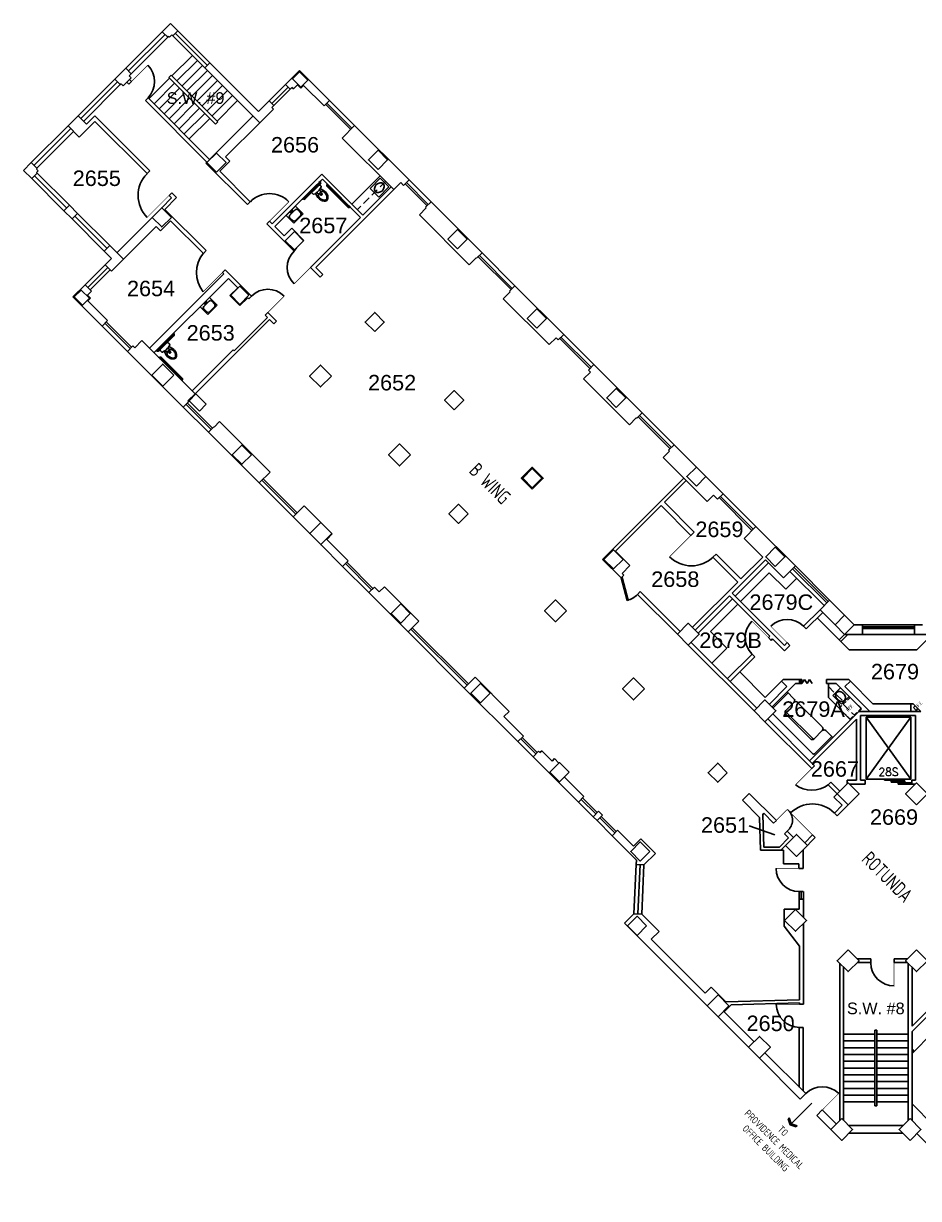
# Model space of a CAD drawing. Header units: inches. Extents: x -3198 to 3293, y 108 to 2903.
# Drawn here: x -3198 to -1811, y 1058 to 2880 of the extents above; entities that cross this region are included whole.
import ezdxf
from ezdxf.enums import TextEntityAlignment as Align

# ---------------------------------------------------------------- set-up
doc = ezdxf.new("R2010")
doc.units = ezdxf.units.IN
doc.header["$LTSCALE"] = 96
doc.header["$MEASUREMENT"] = 0
doc.linetypes.add('DASHED8', pattern=[0.09375, 0.0625, -0.03125])
doc.linetypes.add('HIDDEN2', pattern=[0.1875, 0.125, -0.0625])
doc.layers.get('0').update_dxf_attribs({"linetype": 'CONTINUOUS'})
for name, color, linetype in [('A-ANNO-ROOM', 4, 'CONTINUOUS'), ('A-ANNO-TEXT', 4, 'CONTINUOUS'), ('A-COLS', 5, 'CONTINUOUS'), ('A-DOOR', 2, 'CONTINUOUS'), ('A-FLOR-CASE', 3, 'CONTINUOUS'), ('A-FLOR-CASE-UPPR', 3, 'HIDDEN2'), ('A-FLOR-EVTR', 1, 'CONTINUOUS'), ('A-FLOR-PFIX', 2, 'CONTINUOUS'), ('A-FLOR-STRS', 2, 'CONTINUOUS'), ('A-GLAZ', 2, 'CONTINUOUS'), ('A-GLAZ-SILL', 1, 'CONTINUOUS'), ('A-WALL-FULL', 6, 'CONTINUOUS'), ('X-EQPM', 1, 'CONTINUOUS'), ('X-EQPM-DASH', 8, 'DASHED8')]:
    doc.layers.add(name, color=color, linetype=linetype)
doc.styles.add('11', font='dim.shx', dxfattribs={"width": 0.85, "height": 11})
doc.styles.add('ARIAL', font='arial.ttf')
doc.styles.add('DIM-MS', font='DIM', dxfattribs={"width": 0.85, "height": 5.5})
doc.styles.get("Standard").update_dxf_attribs({"font": 'txt.shx'})

# ---------------------------------------------------------------- blocks, each defined once
blk = doc.blocks.new('ARROW')
for p, q in [((0, 0), (47.9, 0)), ((41, 9), (45.5, 0)), ((41, 9), (43.2, 9)), ((45.5, 0), (41, -9)), ((43.2, 9), (47.7, 0)), ((47.7, 0), (43.2, -9)), ((41, -9), (43.2, -9))]:
    blk.add_line(p, q)
for points in [[(41, 9), (45.5, 0), (43.2, 9), (47.7, 0)], [(41, -9), (45.5, 0), (43.2, -9), (47.7, 0)]]:
    blk.add_solid(points)
blk = doc.blocks.new('AC141')
for p, q in [((0, 0.5), (1, 0.5)), ((0, -0.5), (0, 0.5)), ((0.075, 0.123), (0.145, 0.123)), ((0.075, -0.123), (0.075, 0.123)), ((0.145, 0.123), (0.145, -0.123)), ((0.227, -0.298), (0.227, 0.298)), ((0.347, 0.418), (0.81, 0.418)), ((0.93, 0.298), (0.93, -0.298)), ((1, 0.5), (1, -0.5)), ((1, -0.5), (0, -0.5)), ((0.145, -0.123), (0.075, -0.123)), ((0.81, -0.418), (0.347, -0.418))]:
    blk.add_line(p, q)
for centre, start, end in [((0.347, 0.298), 90, 180), ((0.81, 0.298), 360, 90), ((0.347, -0.298), 180, 270), ((0.81, -0.298), 270, 360)]:
    blk.add_arc(centre, 0.12, start, end)
blk = doc.blocks.new('ADA Toilet-Tank-Plan')
for p, q in [((0.8, 7.2), (0.8, 0)), ((8.7, 5.4), (16.1, 7.2)), ((0.8, -7.2), (0.8, 0)), ((8.8, -5.1), (16.1, -7.2))]:
    blk.add_line(p, q)
for centre in [(11, 2.7), (11, -2.8)]:
    blk.add_circle(centre, 0.319)
for centre, radius, start, end in [((1.4, 7.2), 0.651, 105.4822, 180), ((7.5, -16.4), 25.1, 91.0094, 104.4163), ((7.1, 7.8), 0.834, 18.4963, 91.0889), ((-14.5, 0), 23.8, 359.8924, 19.7603), ((20, 0.4), 7.15, 146.1007, 183.263), ((20, -0.4), 7.15, 176.6974, 213.8591), ((18.3, 0.1), 4.42, 167.8364, 194.5312), ((14.5, 0.9), 0.444, 89.7513, 167.8364), ((17.7, 0.6), 5.19, 84.2098, 133.3082), ((17.7, -9.1), 16.4, 69.8871, 95.7173), ((16.5, 0.1), 1.07, 306.6692, 61.7985), ((17.5, -8.5), 14.3, 63.1963, 87.3944), ((17.8, -5.7), 13.2, 39.2067, 65.0405), ((19.5, -3.5), 8.97, 32.0787, 59.6564), ((24.6, -0.4), 3, 29.135, 33.6701), ((25.3, 0), 2.22, 330.8217, 29.135), ((23.5, -0.7), 5.53, 11.5822, 36.729), ((26.8, 0), 2.22, 348.3745, 11.5822), ((1.4, -7.2), 0.651, 180, 254.5178), ((7.5, 16.4), 25.1, 255.5837, 268.9906), ((7.1, -7.8), 0.834, 268.9111, 341.5037), ((-14.5, 0), 23.8, 340.2397, 0.1076), ((14.5, -0.9), 0.444, 194.5312, 273.3167), ((17.7, -0.6), 5.19, 226.6485, 275.7469), ((17.7, 9.1), 16.4, 264.2394, 290.0696), ((17.5, 8.5), 14.3, 272.5623, 296.7604), ((17.8, 5.7), 13.2, 294.9177, 320.7523), ((19.5, 3.5), 8.97, 300.3026, 327.8815), ((24.6, 0.4), 3, 326.2866, 330.8217), ((23.5, 0.7), 5.53, 323.2277, 348.3745)]:
    blk.add_arc(centre, radius, start, end)
for start_param, end_param in [(0.738031, 1.481202), (4.798655, 5.57803)]:
    blk.add_ellipse((14.1, 0), major_axis=(3.87, 0.11), ratio=0.35305, start_param=start_param, end_param=end_param)
blk.add_ellipse((16.7, 0), major_axis=(0.006, 0.54), ratio=0.31188)
blk = doc.blocks.new('Grab Bar 36-Plan')
for points in [[(-18.8, 0.5), (-19.5, 0.5), (-19.5, 0), (-16.5, 0), (-16.5, 0.5), (-17.2, 0.5)], [(18.8, 0.5), (19.5, 0.5), (19.5, 0), (16.5, 0), (16.5, 0.5), (17.2, 0.5)]]:
    blk.add_lwpolyline(points, close=True)
blk.add_lwpolyline([(16.5, 1.5), (-16.5, 1.5, 0.414214), (-17.2, 0.8), (-17.2, 0.5), (-18.8, 0.5), (-18.7, 0.8, -0.414214), (-16.5, 3), (16.5, 3, -0.414214), (18.7, 0.8), (18.8, 0.5), (17.2, 0.5), (17.2, 0.8, 0.414214)], format="xyb", close=True)
blk = doc.blocks.new('Grab Bar 48-Plan')
for points in [[(-24.8, 0.5), (-25.5, 0.5), (-25.5, 0), (-22.5, 0), (-22.5, 0.5), (-23.2, 0.5)], [(24.8, 0.5), (25.5, 0.5), (25.5, 0), (22.5, 0), (22.5, 0.5), (23.2, 0.5)]]:
    blk.add_lwpolyline(points, close=True)
blk.add_lwpolyline([(-22.5, 1.5), (22.5, 1.5, -0.414214), (23.2, 0.8), (23.2, 0.5), (24.8, 0.5), (24.7, 0.8, 0.414214), (22.5, 3), (-22.5, 3, 0.414214), (-24.7, 0.8), (-24.8, 0.5), (-23.2, 0.5), (-23.2, 0.8, -0.414214)], format="xyb", close=True)

msp = doc.modelspace()

# ---------------------------------------------------------------- linework, layer by layer
at = {"layer": 'A-ANNO-ROOM'}
msp.add_line((-2073.3, 1635.9), (-2033.5, 1621.7), dxfattribs=at)
at = {"layer": 'A-COLS'}
for points in [[(-2768.1, 2780.8), (-2781.1, 2793.8), (-2770, 2804.8), (-2757.1, 2791.9)], [(-2898.6, 2649.2), (-2913.5, 2664), (-2898.6, 2678.9), (-2883.8, 2664)], [(-2648.3, 2653.4), (-2663.2, 2668.3), (-2648.3, 2683.1), (-2633.5, 2668.3)], [(-2968.6, 2579.2), (-2983.5, 2594), (-2998.3, 2579.2), (-2983.5, 2564.3)], [(-2763.8, 2543), (-2777.9, 2557.1), (-2792.1, 2543), (-2777.9, 2528.8)], [(-2525.3, 2530.4), (-2540.1, 2545.3), (-2525.3, 2560.1), (-2510.4, 2545.3)], [(-3095.7, 2453.7), (-3108.5, 2466.4), (-3119, 2455.9), (-3106.2, 2443.1)], [(-2848.5, 2458.3), (-2862.6, 2472.4), (-2876.7, 2458.3), (-2862.6, 2444.2)], [(-2653.6, 2402.1), (-2668.5, 2416.9), (-2653.6, 2431.8), (-2638.8, 2416.9)], [(-2402.2, 2407.4), (-2417.1, 2422.2), (-2402.2, 2437.1), (-2387.4, 2422.2)], [(-2965, 2334.6), (-2982, 2351.6), (-2999, 2334.6), (-2982, 2317.6)], [(-2720.4, 2333.1), (-2737.4, 2350.1), (-2754.4, 2333.1), (-2737.4, 2316.2)], [(-2279.2, 2284.3), (-2294.1, 2299.2), (-2279.2, 2314), (-2264.4, 2299.2)], [(-2530.3, 2280.9), (-2545.2, 2295.7), (-2530.3, 2310.6), (-2515.5, 2295.7)], [(-2844.5, 2211.1), (-2859.4, 2226), (-2874.2, 2211.1), (-2859.4, 2196.3)], [(-2598.2, 2210.9), (-2615.2, 2227.8), (-2632.1, 2210.9), (-2615.2, 2193.9)], [(-2409.4, 2157.8), (-2426.4, 2174.8), (-2409.4, 2191.8), (-2392.4, 2174.8)], [(-2409.4, 2160), (-2424.2, 2174.8), (-2409.4, 2189.7), (-2394.5, 2174.8)], [(-2155.1, 2162.4), (-2170, 2177.2), (-2155.1, 2192.1), (-2140.3, 2177.2)], [(-2508.9, 2119.5), (-2523.7, 2134.3), (-2538.6, 2119.5), (-2523.7, 2104.6)], [(-2720.2, 2088.9), (-2737.1, 2105.9), (-2754.1, 2088.9), (-2737.1, 2071.9)], [(-2283.5, 2034), (-2298.3, 2048.9), (-2283.5, 2063.7), (-2268.6, 2048.9)], [(-2032.9, 2038), (-2047.7, 2052.8), (-2032.9, 2067.7), (-2018, 2052.8)], [(-2356.4, 1969), (-2373.3, 1986), (-2390.3, 1969), (-2373.3, 1952.1)], [(-2598.5, 1965.1), (-2613.3, 1979.9), (-2628.2, 1965.1), (-2613.3, 1950.2)], [(-2167.6, 1916), (-2184.5, 1933), (-2167.6, 1949.9), (-2150.6, 1933)], [(-2235.4, 1848.1), (-2252.4, 1865.1), (-2269.4, 1848.1), (-2252.4, 1831.1)], [(-2474.9, 1841.5), (-2489.7, 1856.3), (-2504.6, 1841.5), (-2489.7, 1826.6)], [(-2048.8, 1797.2), (-2065.7, 1814.2), (-2048.8, 1831.1), (-2031.8, 1814.2)], [(-2352.4, 1719), (-2367.2, 1733.8), (-2382.1, 1719), (-2367.2, 1704.2)], [(-2107.2, 1718.2), (-2122, 1733), (-2136.9, 1718.2), (-2122, 1703.3)], [(-1920, 1668.4), (-1937, 1685.4), (-1920, 1702.4), (-1903, 1685.4)], [(-1814.1, 1668.4), (-1797.1, 1685.4), (-1814.1, 1702.4), (-1831, 1685.4)], [(-1983, 1605.4), (-2000, 1622.4), (-2017, 1605.4), (-2000, 1588.4)], [(-2227.2, 1596), (-2242.1, 1610.8), (-2256.9, 1596), (-2242.1, 1581.1)], [(-2232.3, 1480.9), (-2247.1, 1495.7), (-2262, 1480.9), (-2247.1, 1466)], [(-2001.4, 1506.2), (-1984.4, 1489.2), (-2001.4, 1472.3), (-2018.4, 1489.2)], [(-1920, 1443.7), (-1903, 1426.7), (-1920, 1409.8), (-1937, 1426.7)], [(-1814.1, 1443.7), (-1797.1, 1426.7), (-1814.1, 1409.8), (-1831, 1426.7)], [(-2138.5, 1356.7), (-2121.5, 1373.7), (-2104.6, 1356.7), (-2121.5, 1339.8)], [(-2074.2, 1292.5), (-2057.3, 1309.4), (-2040.3, 1292.5), (-2057.3, 1275.5)], [(-1930, 1182.1), (-1913, 1165.2), (-1930, 1148.2), (-1946.9, 1165.2)]]:
    msp.add_lwpolyline(points, close=True, dxfattribs=at)
for points in [[(-1940.2, 1947.5), (-1925.4, 1962.3), (-1910.5, 1947.5), (-1925.4, 1932.6), (-1940.2, 1947.5)], [(-1824, 1148.2), (-1841, 1165.2), (-1824, 1182.1)], [(-1824, 1182.1), (-1807.1, 1165.2), (-1824, 1148.2)]]:
    msp.add_lwpolyline(points, dxfattribs=at)
at = {"layer": 'A-DOOR'}
for p, q in [((-2270, 2020.6), (-2271.7, 2020.1)), ((-2271.7, 2020.1), (-2262.4, 1985.4)), ((-2260.7, 1985.8), (-2270, 2020.6)), ((-2262.4, 1985.4), (-2260.7, 1985.8)), ((-1991.7, 1862.6), (-1995.4, 1862.6)), ((-1993.7, 1856.6), (-1993.7, 1862.6)), ((-1987.7, 1862.6), (-1991.7, 1856.6)), ((-1991.7, 1856.6), (-1991.7, 1862.6)), ((-1987.7, 1862.6), (-1983.7, 1856.6)), ((-1979.7, 1862.6), (-1983.7, 1856.6)), ((-1979.7, 1862.6), (-1975.8, 1856.6)), ((-1991.7, 1856.6), (-1995.4, 1856.6)), ((-1842.7, 1708.4), (-1863.8, 1708.4)), ((-1863.8, 1706.4), (-1863.8, 1708.4)), ((-1842.7, 1706.4), (-1863.8, 1706.4)), ((-1832.1, 1705.4), (-1853.2, 1705.4)), ((-1853.2, 1703.4), (-1853.2, 1705.4)), ((-1832.1, 1703.4), (-1853.2, 1703.4)), ((-1842.7, 1706.4), (-1842.7, 1708.4)), ((-1842.7, 1700.4), (-1842.7, 1702.4)), ((-1821.5, 1702.4), (-1842.7, 1702.4)), ((-1821.5, 1700.4), (-1842.7, 1700.4)), ((-1832.1, 1703.4), (-1832.1, 1705.4)), ((-1821.5, 1700.4), (-1821.5, 1702.4)), ((-1817.7, 1286.2), (-1792.3, 1311.6)), ((-1817.7, 1286.2), (-1792.3, 1311.6))]:
    msp.add_line(p, q, dxfattribs=at)
at = {"layer": 'A-DOOR', "const_width": 1}
for points in [[(-3030.4, 2789.7), (-3005, 2815.1)], [(-2972.2, 2613.1), (-3006.1, 2579.2)], [(-2816.5, 2573.4), (-2786.8, 2603.1)], [(-2753.1, 2501.5), (-2778.5, 2476.1)], [(-2889.4, 2493.6), (-2919.1, 2463.9)], [(-2819.1, 2431.7), (-2793.6, 2457.2)], [(-2162.7, 2086.9), (-2196.6, 2053)], [(-2043.5, 1927.7), (-2068.9, 1953.1)], [(-2014.5, 1919.9), (-2039.9, 1945.3)], [(-1976.3, 1724.7), (-2001.7, 1699.3)], [(-2031.1, 1644.3), (-2014.1, 1661.3)], [(-1975.2, 1621.8), (-2009.1, 1655.7)], [(-1996.2, 1569.9), (-2032.2, 1569.9)], [(-1848.9, 1423.7), (-1848.9, 1387.7)], [(-1995.3, 1359.2), (-2031.3, 1359.2)], [(-1960.1, 1195.3), (-1934.7, 1220.8)]]:
    msp.add_lwpolyline(points, dxfattribs=at)
at = {"layer": 'A-DOOR'}
for centre, radius, start, end in [((-3030.9, 2789.7), 36.3, 316.0787, 44.4984), ((-2972.2, 2613.1), 48, 135.4323, 225), ((-2816.4, 2574.6), 41.4, 43.9035, 136.1966), ((-2882.6, 2493.6), 47.1, 140.9062, 219.0938), ((-2753.1, 2501.5), 36, 135, 225), ((-2819.1, 2431.7), 36, 45, 135), ((-2162.7, 2086.9), 48, 225, 315), ((-2271.7, 2020.1), 36, 285, 315), ((-2043.5, 1927.7), 36, 135, 225), ((-2014.5, 1919.9), 36, 45, 135), ((-1976.3, 1735), 43.9, 234.5459, 305.4541), ((-2027.6, 1644.6), 21.4, 307.6955, 51.0983), ((-1975.2, 1621.8), 48, 45.4323, 135), ((-1995.6, 1569.9), 36, 180, 269.5677), ((-1848.9, 1423.7), 36, 180.4323, 270), ((-1995.3, 1359.2), 36, 180, 269.5677), ((-1960.1, 1195.3), 36, 45, 135)]:
    msp.add_arc(centre, radius, start, end, dxfattribs=at)
at = {"layer": 'A-FLOR-CASE'}
for p, q in [((-2645.3, 2643.3), (-2688.8, 2599.7)), ((-2095.1, 1992), (-2043.5, 2043.6)), ((-2042.1, 2028.2), (-2086.7, 1983.6)), ((-2042.1, 2028.2), (-2016.7, 2002.7)), ((-1999.7, 2019.7), (-2016.7, 2002.7)), ((-2152.3, 1934.7), (-2099.3, 1987.8)), ((-2090.9, 1979.4), (-2133.4, 1936.9)), ((-1933.9, 1924.1), (-1967.8, 1958.1)), ((-2133.4, 1936.9), (-2108, 1911.4)), ((-1789.6, 1932.6), (-1813.6, 1908.6)), ((-1931.4, 1921.6), (-1918.3, 1908.6)), ((-2108, 1911.4), (-2131.2, 1888.2)), ((-1813.6, 1908.6), (-1918.3, 1908.6)), ((-2048.4, 1835), (-2088, 1874.6)), ((-2023.3, 1860.1), (-2048.4, 1835)), ((-1916.5, 1860.1), (-1881.5, 1825.1)), ((-2036.4, 1818.8), (-2013, 1842.1)), ((-2003.9, 1832.9), (-2014.5, 1843.5)), ((-1950.5, 1834.7), (-1950.5, 1856.6)), ((-2016.6, 1814.5), (-2003.9, 1827.2)), ((-1998.2, 1827.2), (-1960, 1789.1)), ((-1916.2, 1800.4), (-1950.5, 1834.7)), ((-1822.8, 1825.1), (-1881.5, 1825.1)), ((-1974.9, 1747.3), (-2036.7, 1809.2)), ((-2017.3, 1813.8), (-1973.4, 1770)), ((-1978.4, 1770.7), (-2016.6, 1808.9)), ((-1960, 1783.4), (-1972.7, 1770.7)), ((-1945.2, 1774.2), (-1972, 1747.3)), ((-1943.8, 1772.8), (-1954.4, 1783.4))]:
    msp.add_line(p, q, dxfattribs=at)
for centre, radius, start, end in [((-2006.7, 1830.1), 4, 315, 45), ((-2001, 1824.4), 4, 45, 135), ((-2013.8, 1811.7), 4, 135, 225), ((-1962.8, 1786.2), 4, 315, 45), ((-1975.6, 1773.5), 4, 225, 315), ((-1957.2, 1780.6), 4, 45, 135), ((-1973.4, 1748.8), 2, 225, 315)]:
    msp.add_arc(centre, radius, start, end, dxfattribs=at)
at = {"layer": 'A-FLOR-CASE-UPPR'}
for p, q in [((-2636.8, 2634.8), (-2680.4, 2591.2)), ((-1950.5, 1851.6), (-1950.5, 1856.6)), ((-1950.5, 1851.6), (-1925.4, 1826.5)), ((-1925.4, 1826.5), (-1927.5, 1824.4)), ((-1927.5, 1824.4), (-1909.8, 1806.7)), ((-1881.5, 1825.1), (-1822.8, 1825.1))]:
    msp.add_line(p, q, dxfattribs=at)
at = {"layer": 'A-FLOR-EVTR'}
for p, q in [((-1823, 1708.3), (-1892, 1804.1)), ((-1823, 1804.1), (-1892, 1708.1))]:
    msp.add_line(p, q, dxfattribs=at)
msp.add_lwpolyline([(-1892, 1804.1), (-1823, 1804.1), (-1823, 1708.1), (-1892, 1708.1), (-1892, 1804.1)], dxfattribs=at)
at = {"layer": 'A-FLOR-PFIX'}
for p, q in [((-2645.3, 2639.7), (-2660.8, 2624.1)), ((-2660.8, 2624.1), (-2647.4, 2610.7)), ((-2647.4, 2610.7), (-2631.8, 2626.3)), ((-2631.8, 2626.3), (-2645.3, 2639.7)), ((-1931.7, 1849.9), (-1943.7, 1837.8)), ((-1931.7, 1849.9), (-1918.3, 1836.4)), ((-1943.7, 1837.8), (-1930.3, 1824.4)), ((-1918.3, 1836.4), (-1930.3, 1824.4))]:
    msp.add_line(p, q, dxfattribs=at)
msp.add_lwpolyline([(-1925.7, 1830.3, -0.118418), (-1927.8, 1829, -0.104636), (-1930.6, 1828.7, -0.089656), (-1933.6, 1829.6, -0.081336), (-1936.5, 1831.7, -0.081336), (-1938.5, 1834.5, -0.089656), (-1939.4, 1837.5, -0.104636), (-1939.1, 1840.4, -0.118418), (-1937.9, 1842.4, -0.118418), (-1935.8, 1843.7, -0.104636), (-1932.9, 1844, -0.089656), (-1930, 1843.1, -0.081336), (-1927.1, 1841.1, -0.081336), (-1925, 1838.2, -0.089656), (-1924.2, 1835.2, -0.104636), (-1924.5, 1832.3, -0.118418)], format="xyb", close=True, dxfattribs=at)
msp.add_ellipse((-2646.4, 2625.2), major_axis=(6.15, 6.15), ratio=0.758621, dxfattribs=at)
at = {"layer": 'A-FLOR-STRS'}
for p, q in [((-2936.1, 2830.2), (-2967.9, 2798.4)), ((-2928.3, 2822.4), (-2960.2, 2790.6)), ((-2920.6, 2814.7), (-2952.4, 2782.8)), ((-2912.8, 2806.9), (-2944.6, 2775.1)), ((-2971.5, 2794.9), (-3003.3, 2763)), ((-2972.5, 2795.9), (-2969, 2799.5)), ((-2972.5, 2795.9), (-2900.3, 2723.7)), ((-2896.8, 2727.3), (-2969, 2799.5)), ((-2905, 2799.1), (-2936.8, 2767.3)), ((-2897.2, 2791.3), (-2929, 2759.5)), ((-2963.7, 2787.1), (-2995.5, 2755.3)), ((-2955.9, 2779.3), (-2987.7, 2747.5)), ((-2948.1, 2771.5), (-2980, 2739.7)), ((-2889.4, 2783.5), (-2921.3, 2751.7)), ((-2881.7, 2775.8), (-2913.5, 2744)), ((-2940.4, 2763.7), (-2972.2, 2731.9)), ((-2932.6, 2756), (-2964.4, 2724.2)), ((-2873.9, 2768), (-2905.7, 2736.2)), ((-2866.1, 2760.2), (-2897.9, 2728.4)), ((-2924.8, 2748.2), (-2956.6, 2716.4)), ((-2917, 2740.4), (-2948.8, 2708.6)), ((-2909.2, 2732.6), (-2941.1, 2700.8)), ((-2900.3, 2723.7), (-2896.8, 2727.3)), ((-1878.5, 1312.8), (-1927, 1312.8)), ((-1878.5, 1318.9), (-1878.5, 1201.9)), ((-1878.5, 1318.9), (-1875.5, 1318.9)), ((-1875.5, 1318.9), (-1875.5, 1201.9)), ((-1875.5, 1312.8), (-1827, 1312.8)), ((-1878.5, 1302.3), (-1927, 1302.3)), ((-1875.5, 1302.3), (-1827, 1302.3)), ((-1878.5, 1291.8), (-1927, 1291.8)), ((-1878.5, 1281.3), (-1927, 1281.3)), ((-1875.5, 1291.8), (-1827, 1291.8)), ((-1875.5, 1281.3), (-1827, 1281.3)), ((-1878.5, 1270.8), (-1927, 1270.8)), ((-1878.5, 1260.3), (-1927, 1260.3)), ((-1875.5, 1270.8), (-1827, 1270.8)), ((-1875.5, 1260.3), (-1827, 1260.3)), ((-1878.5, 1249.8), (-1927, 1249.8)), ((-1878.5, 1239.3), (-1927, 1239.3)), ((-1875.5, 1249.8), (-1827, 1249.8)), ((-1875.5, 1239.3), (-1827, 1239.3)), ((-1878.5, 1228.8), (-1927, 1228.8)), ((-1875.5, 1228.8), (-1827, 1228.8)), ((-1878.5, 1218.3), (-1927, 1218.3)), ((-1878.5, 1207.8), (-1927, 1207.8)), ((-1875.5, 1218.3), (-1827, 1218.3)), ((-1875.5, 1207.8), (-1827, 1207.8)), ((-1875.5, 1201.9), (-1878.5, 1201.9))]:
    msp.add_line(p, q, dxfattribs=at)
at = {"layer": 'A-GLAZ'}
for p, q in [((-2978.5, 2862.7), (-3035.1, 2806.2)), ((-2962.6, 2864.5), (-2913.1, 2815)), ((-3109, 2732.3), (-3052.1, 2789.2)), ((-2787.4, 2781.1), (-2812.9, 2755.6)), ((-2727.8, 2756.3), (-2688.9, 2717.4)), ((-3181.5, 2659.8), (-3124.6, 2716.7)), ((-3130.9, 2593.7), (-3180.8, 2643.5)), ((-2604.5, 2633), (-2570.6, 2599)), ((-3068.3, 2531.1), (-3118.2, 2580.9)), ((-2491.4, 2519.9), (-2440.5, 2469)), ((-3067, 2501.5), (-3098.1, 2470.4)), ((-3071.6, 2414.9), (-3032.4, 2375.6)), ((-2364.9, 2393.3), (-2318.2, 2346.7)), ((-2946.1, 2289.4), (-2906.8, 2250.1)), ((-2243.4, 2271.8), (-2193.9, 2222.3)), ((-2828.4, 2171.6), (-2775.7, 2118.9)), ((-2118, 2146.5), (-2067.2, 2095.7)), ((-2699, 2042.3), (-2658.4, 2001.7)), ((-2006, 2034.4), (-1952.9, 1981.4)), ((-2003.9, 2036.6), (-1950.8, 1983.5)), ((-2597.4, 1940.7), (-2510.4, 1853.7)), ((-1897.9, 1944.5), (-1817.1, 1944.5)), ((-1897.9, 1941.5), (-1817.1, 1941.5)), ((-2427.3, 1770.6), (-2404, 1747.3)), ((-2333.6, 1676.9), (-2311, 1654.3)), ((-2331.5, 1679), (-2308.9, 1656.4)), ((-2304.8, 1648.1), (-2281.5, 1624.8)), ((-2242.3, 1575.8), (-2245.8, 1499.3)), ((-1992.6, 1533.9), (-1992.6, 1521.9))]:
    msp.add_line(p, q, dxfattribs=at)
at = {"layer": 'A-GLAZ-SILL'}
for p, q in [((-3039.4, 2810.4), (-2982.8, 2867)), ((-2966.5, 2860.6), (-2917, 2811.1)), ((-2909.2, 2818.9), (-2958.7, 2868.4)), ((-2974.3, 2858.5), (-3030.9, 2801.9)), ((-3113.2, 2736.5), (-3056.3, 2793.4)), ((-3104.8, 2728), (-3047.8, 2785)), ((-2791.7, 2785.3), (-2817.1, 2759.8)), ((-2784.5, 2778.1), (-2809.9, 2752.6)), ((-2729.6, 2754.5), (-2690.7, 2715.6)), ((-2729.6, 2754.5), (-2690.7, 2715.6)), ((-2723.6, 2760.5), (-2684.7, 2721.6)), ((-3185.7, 2664), (-3128.8, 2721)), ((-3177.2, 2655.6), (-3120.3, 2712.5)), ((-3126.7, 2597.9), (-3176.5, 2647.8)), ((-3135.1, 2589.4), (-3185, 2639.3)), ((-2606.3, 2631.2), (-2572.3, 2597.2)), ((-2606.3, 2631.2), (-2572.3, 2597.2)), ((-2600.3, 2637.2), (-2566.3, 2603.3)), ((-3072.6, 2526.9), (-3122.4, 2576.7)), ((-3064.1, 2535.3), (-3113.9, 2585.2)), ((-2493.2, 2518.1), (-2442.3, 2467.2)), ((-2493.2, 2518.1), (-2442.3, 2467.2)), ((-2487.2, 2524.1), (-2436.3, 2473.2)), ((-3071.2, 2505.7), (-3102.4, 2474.6)), ((-3063.5, 2498), (-3094.6, 2466.8)), ((-3094.6, 2466.8), (-3063.5, 2498)), ((-3075.8, 2410.6), (-3036.6, 2371.4)), ((-3069.5, 2417), (-3030.2, 2377.7)), ((-3069.5, 2417), (-3030.2, 2377.7)), ((-2366.7, 2391.6), (-2320, 2344.9)), ((-2366.7, 2391.6), (-2320, 2344.9)), ((-2360.6, 2397.6), (-2314, 2350.9)), ((-2950.3, 2285.1), (-2911.1, 2245.9)), ((-2944, 2291.5), (-2904.7, 2252.2)), ((-2944, 2291.5), (-2904.7, 2252.2)), ((-2245.1, 2270), (-2195.6, 2220.5)), ((-2239.1, 2276.1), (-2189.6, 2226.6)), ((-2826.2, 2173.7), (-2773.6, 2121.1)), ((-2832.6, 2167.4), (-2779.9, 2114.7)), ((-2113.8, 2150.7), (-2063, 2099.9)), ((-2119.8, 2144.7), (-2069, 2093.9)), ((-2696.9, 2044.4), (-2656.3, 2003.8)), ((-2696.9, 2044.4), (-2656.3, 2003.8)), ((-2703.3, 2038.1), (-2662.6, 1997.4)), ((-2010.2, 2030.2), (-1957.2, 1977.2)), ((-2001.7, 2038.7), (-1948.7, 1985.6)), ((-2601.6, 1936.4), (-2514.7, 1849.4)), ((-2595.3, 1942.8), (-2508.3, 1855.8)), ((-1897.9, 1947.5), (-1817.1, 1947.5)), ((-1817.1, 1932.6), (-1897.9, 1932.6)), ((-2425.2, 1772.7), (-2401.9, 1749.4)), ((-2425.2, 1772.7), (-2401.9, 1749.4)), ((-2431.6, 1766.4), (-2408.2, 1743)), ((-2331.5, 1679), (-2308.9, 1656.4)), ((-2337.9, 1672.7), (-2315.3, 1650)), ((-2309.1, 1643.9), (-2285.7, 1620.5)), ((-2302.7, 1650.2), (-2279.4, 1626.9)), ((-2248.3, 1576.1), (-2251.8, 1499.6)), ((-2239.8, 1499), (-2236.3, 1575.5)), ((-1995.6, 1533.9), (-1989.6, 1533.9)), ((-1995.6, 1521.9), (-1995.6, 1533.9)), ((-1989.3, 1521.9), (-1989.3, 1533.9))]:
    msp.add_line(p, q, dxfattribs=at)
at = {"layer": 'A-WALL-FULL'}
for p, q in [((-2982.8, 2867), (-2970.1, 2879.7)), ((-2958.7, 2868.4), (-2970.1, 2879.7)), ((-2974.3, 2858.5), (-2982.8, 2867)), ((-2967.9, 2862), (-2971.5, 2858.5)), ((-2966.5, 2860.6), (-2967.9, 2862)), ((-2958.7, 2868.4), (-2966.5, 2860.6)), ((-2972.9, 2859.9), (-2974.3, 2858.5)), ((-2971.5, 2858.5), (-2972.9, 2859.9)), ((-3039.4, 2810.4), (-3056.3, 2793.4)), ((-3030.9, 2801.9), (-3039.4, 2810.4)), ((-2909.2, 2818.9), (-2917, 2811.1)), ((-2831.8, 2725.9), (-2917, 2811.1)), ((-2833.7, 2743.3), (-2909.2, 2818.9)), ((-2770, 2807), (-2791.7, 2785.3)), ((-2770, 2807), (-2723.6, 2760.5)), ((-3056.3, 2793.4), (-3047.8, 2785)), ((-3043.2, 2783.2), (-3030.9, 2795.6)), ((-3037.6, 2788.9), (-3034.4, 2785.7)), ((-3030.2, 2789.9), (-3034.4, 2785.7)), ((-3030.9, 2801.9), (-3034, 2798.8)), ((-3034, 2798.8), (-3030.9, 2795.6)), ((-3033.3, 2793.1), (-3030.2, 2789.9)), ((-3047.8, 2785), (-3046.4, 2786.4)), ((-3046.4, 2786.4), (-3043.2, 2783.2)), ((-2784.5, 2778.1), (-2791.7, 2785.3)), ((-2781.9, 2780.7), (-2784.5, 2778.1)), ((-2781.9, 2780.7), (-2779.4, 2778.2)), ((-2773.1, 2784.5), (-2779.4, 2778.2)), ((-2773.1, 2784.5), (-2768.1, 2779.6)), ((-2763.9, 2783.8), (-2768.1, 2779.6)), ((-2763.9, 2783.8), (-2732.1, 2752)), ((-3004.7, 2764.5), (-3008.9, 2760.2)), ((-3008.9, 2760.2), (-2913.6, 2664.8)), ((-3004.7, 2764.5), (-2909.3, 2669.1)), ((-2817.1, 2759.8), (-2833.7, 2743.3)), ((-2817.1, 2759.8), (-2833.7, 2743.3)), ((-2809.9, 2752.6), (-2817.1, 2759.8)), ((-2813, 2749.5), (-2809.9, 2752.6)), ((-2723.6, 2760.5), (-2732.1, 2752)), ((-3128.8, 2721), (-3113.2, 2736.5)), ((-3113.2, 2736.5), (-3100.1, 2723.4)), ((-3100.1, 2723.4), (-3087.1, 2736.5)), ((-3087.1, 2736.5), (-3001.9, 2651.3)), ((-2842.2, 2736.3), (-2909.3, 2669.1)), ((-2831.8, 2725.9), (-2810.5, 2747.1)), ((-2813, 2749.5), (-2810.5, 2747.1)), ((-3111.5, 2703.6), (-3128.8, 2721)), ((-3111.5, 2703.6), (-3087.1, 2728)), ((-3087.1, 2728), (-3006.1, 2647.1)), ((-2831.8, 2725.9), (-2884.8, 2672.8)), ((-2704.1, 2702.2), (-2684.7, 2721.6)), ((-2684.7, 2721.6), (-2600.3, 2637.2)), ((-2704.1, 2702.2), (-2624, 2622.1)), ((-3197.7, 2652), (-3185.7, 2664)), ((-3176.5, 2654.8), (-3185.7, 2664)), ((-2913.6, 2664.8), (-2915, 2663.4)), ((-2850.6, 2599), (-2915, 2663.4)), ((-2878.1, 2666.1), (-2893.6, 2650.6)), ((-2878.1, 2666.1), (-2893.6, 2650.6)), ((-2878.1, 2666.1), (-2884.8, 2672.8)), ((-2884.8, 2672.8), (-2878.1, 2666.1)), ((-3197.7, 2652), (-3185, 2639.3)), ((-3185, 2639.3), (-3176.5, 2647.8)), ((-3177.6, 2653.8), (-3176.5, 2654.8)), ((-3175.1, 2651.3), (-3177.6, 2653.8)), ((-3177.6, 2648.8), (-3175.1, 2651.3)), ((-3177.6, 2648.8), (-3176.5, 2647.8)), ((-3006.1, 2647.1), (-3001.9, 2651.3)), ((-2846.3, 2603.2), (-2893.6, 2650.6)), ((-2812.3, 2569.2), (-2735.3, 2646.2)), ((-2671.9, 2582.8), (-2735.3, 2646.2)), ((-2750.8, 2622.3), (-2734.6, 2638.4)), ((-2675.4, 2579.2), (-2734.6, 2638.4)), ((-2671.9, 2582.8), (-2628.3, 2626.3)), ((-2671.9, 2582.8), (-2628.3, 2626.3)), ((-2624, 2622.1), (-2613.1, 2633.1)), ((-2624, 2622.1), (-2613.1, 2633.1)), ((-2613.1, 2633.1), (-2608.7, 2628.7)), ((-2613.1, 2633.1), (-2608.7, 2628.7)), ((-2600.3, 2637.2), (-2608.7, 2628.7)), ((-2983.5, 2594), (-2968.3, 2609.2)), ((-2978.9, 2591.6), (-2960.5, 2609.9)), ((-2972.2, 2613.1), (-2967.9, 2617.4)), ((-2972.2, 2613.1), (-2968.3, 2609.2)), ((-2967.9, 2617.4), (-2960.5, 2609.9)), ((-2750.8, 2622.3), (-2808.1, 2565)), ((-2744.6, 2501.5), (-2624, 2622.1)), ((-3135.1, 2589.4), (-3126.7, 2597.9)), ((-3122.4, 2576.7), (-3135.1, 2589.4)), ((-3126.7, 2597.9), (-3113.9, 2585.2)), ((-2914.9, 2527.6), (-2978.9, 2591.6)), ((-2850.6, 2599), (-2846.3, 2603.2)), ((-2584.4, 2583.2), (-2573.8, 2593.8)), ((-2574.8, 2594.8), (-2566.3, 2603.3)), ((-2574.8, 2594.8), (-2573.8, 2593.8)), ((-2566.3, 2603.3), (-2487.2, 2524.1)), ((-3122.4, 2576.7), (-3113.9, 2585.2)), ((-3053.1, 2524.4), (-2998.3, 2579.2)), ((-2985.3, 2558.4), (-2969.8, 2574)), ((-2919.1, 2523.3), (-2969.8, 2574)), ((-2820.7, 2569.1), (-2816.5, 2573.4)), ((-2778.5, 2527), (-2820.7, 2569.1)), ((-2812.3, 2569.2), (-2816.5, 2573.4)), ((-2753.1, 2501.5), (-2675.4, 2579.2)), ((-2584.4, 2583.2), (-2507, 2505.8)), ((-2992, 2565.1), (-3043, 2514.2)), ((-2985.3, 2558.4), (-2992, 2565.1)), ((-2985.3, 2558.4), (-2992, 2565.1)), ((-2793.7, 2550.7), (-2808.1, 2565)), ((-2793.7, 2550.7), (-2782.1, 2562.3)), ((-2763.3, 2543.5), (-2782.1, 2562.3)), ((-3072.6, 2526.9), (-3064.1, 2535.3)), ((-3043, 2514.2), (-3064.1, 2535.3)), ((-2763.8, 2543), (-2763.3, 2543.5)), ((-3072.6, 2526.9), (-3061.3, 2515.6)), ((-3071.2, 2505.7), (-3061.3, 2515.6)), ((-3061.3, 2495.8), (-3043, 2514.2)), ((-2914.9, 2527.6), (-2919.1, 2523.3)), ((-2774.3, 2531.2), (-2778.5, 2527)), ((-2774.3, 2531.2), (-2774.9, 2531.8)), ((-2774.3, 2531.2), (-2774.9, 2531.8)), ((-2507, 2505.8), (-2496.4, 2516.4)), ((-2496.4, 2516.4), (-2495.7, 2515.7)), ((-2487.2, 2524.1), (-2495.7, 2515.7)), ((-3061.3, 2495.8), (-3071.2, 2505.7)), ((-2885.7, 2497.3), (-2889.4, 2493.6)), ((-2885.7, 2497.3), (-2885.2, 2497.9)), ((-2844.5, 2457.2), (-2885.2, 2497.9)), ((-2738.1, 2486.6), (-2753.1, 2501.5)), ((-2733.9, 2490.8), (-2744.6, 2501.5)), ((-3002.7, 2376.3), (-2887.4, 2491.6)), ((-2995.6, 2369.3), (-2880.3, 2484.5)), ((-2887.4, 2491.6), (-2889.4, 2493.6)), ((-2865.8, 2470), (-2880.3, 2484.5)), ((-2738.1, 2486.6), (-2733.9, 2490.8)), ((-3121.1, 2455.9), (-3102.4, 2474.6)), ((-3092.5, 2464.7), (-3102.4, 2474.6)), ((-3098.8, 2458.4), (-3092.5, 2464.7)), ((-2877.8, 2458), (-2865.8, 2470)), ((-2454.3, 2453.1), (-2443.7, 2463.7)), ((-2444.8, 2464.7), (-2436.3, 2473.2)), ((-2444.8, 2464.7), (-2443.7, 2463.7)), ((-2436.3, 2473.2), (-2360.6, 2397.6)), ((-3121.1, 2455.9), (-3075.8, 2410.6)), ((-3098.8, 2458.4), (-3094.2, 2453.8)), ((-3098.1, 2449.9), (-3094.2, 2453.8)), ((-3098.1, 2449.9), (-3067.4, 2419.1)), ((-2862.3, 2442.4), (-2877.8, 2458)), ((-2862.3, 2442.4), (-2850.3, 2454.5)), ((-2848.8, 2453), (-2850.3, 2454.5)), ((-2848.8, 2453), (-2844.5, 2457.2)), ((-2454.3, 2453.1), (-2383, 2381.8)), ((-2871.5, 2372.4), (-2819.9, 2424.1)), ((-2823.3, 2427.5), (-2819.1, 2431.7)), ((-2819.9, 2424.1), (-2823.3, 2427.5)), ((-2819.1, 2431.7), (-2805.8, 2418.4)), ((-3067.4, 2419.1), (-3075.8, 2410.6)), ((-2931.9, 2305.6), (-2816.7, 2420.9)), ((-2810, 2414.2), (-2816.7, 2420.9)), ((-2805.8, 2418.4), (-2810, 2414.2)), ((-3014.3, 2388), (-3025.3, 2377)), ((-3014.3, 2388), (-2931.9, 2305.6)), ((-2383, 2381.8), (-2372.4, 2392.4)), ((-2372.4, 2392.4), (-2369.1, 2389.1)), ((-2360.6, 2397.6), (-2369.1, 2389.1)), ((-3028.1, 2379.9), (-3036.6, 2371.4)), ((-3036.6, 2371.4), (-2950.3, 2285.1)), ((-3028.1, 2379.9), (-3025.3, 2377)), ((-2936.5, 2310.2), (-2872.9, 2373.9)), ((-2872.9, 2373.9), (-2871.5, 2372.4)), ((-2322.5, 2342.4), (-2314, 2350.9)), ((-2314, 2350.9), (-2239.1, 2276.1)), ((-2330, 2328.7), (-2319.4, 2339.3)), ((-2322.5, 2342.4), (-2319.4, 2339.3)), ((-2330, 2328.7), (-2258.9, 2257.7)), ((-2931.9, 2305.6), (-2942.9, 2294.7)), ((-2941.8, 2293.6), (-2950.3, 2285.1)), ((-2942.9, 2294.7), (-2941.8, 2293.6)), ((-2902.2, 2254), (-2893.8, 2262.5)), ((-2893.8, 2262.5), (-2815.6, 2184.3)), ((-2258.9, 2257.7), (-2248.3, 2268.3)), ((-2248.3, 2268.3), (-2247.6, 2267.6)), ((-2239.1, 2276.1), (-2247.6, 2267.6)), ((-2911.1, 2245.9), (-2902.6, 2254.4)), ((-2911.1, 2245.9), (-2832.6, 2167.4)), ((-2902.6, 2254.4), (-2902.2, 2254)), ((-2198.1, 2218.1), (-2189.6, 2226.6)), ((-2155.1, 2192.1), (-2189.6, 2226.6)), ((-2206.6, 2206.8), (-2196.7, 2216.7)), ((-2206.6, 2206.8), (-2138.4, 2138.6)), ((-2198.1, 2218.1), (-2196.7, 2216.7)), ((-2815.6, 2184.3), (-2832.6, 2167.4)), ((-2300.4, 2048.8), (-2174.5, 2174.7)), ((-2204.7, 2137.4), (-2171, 2171.1)), ((-2140.3, 2177.2), (-2113.8, 2150.7)), ((-2113.8, 2150.7), (-2122.3, 2142.3)), ((-2779.9, 2114.7), (-2762.9, 2131.7)), ((-2762.9, 2131.7), (-2737.1, 2105.9)), ((-2280.6, 2061.5), (-2209.8, 2132.3)), ((-2209.8, 2132.3), (-2163.5, 2086)), ((-2204.7, 2137.4), (-2158.4, 2091.2)), ((-2138.4, 2138.6), (-2128.5, 2148.5)), ((-2128.5, 2148.5), (-2122.3, 2142.3)), ((-2779.9, 2114.7), (-2754.1, 2088.9)), ((-2081.3, 2081.5), (-2063, 2099.9)), ((-2001.7, 2038.7), (-2063, 2099.9)), ((-2728, 2079.8), (-2719.5, 2088.3)), ((-2728, 2079.8), (-2694.8, 2046.6)), ((-2719.5, 2088.3), (-2720.2, 2088.9)), ((-2163.5, 2086), (-2158.4, 2091.2)), ((-2081.3, 2081.5), (-2052.3, 2052.5)), ((-2737.1, 2071.9), (-2703.3, 2038.1)), ((-2280.6, 2061.5), (-2258.3, 2039.3)), ((-2694.8, 2046.6), (-2703.3, 2038.1)), ((-2300.4, 2048.8), (-2271.7, 2020.1)), ((-2129.6, 2052.1), (-2124.5, 2057.2)), ((-2129.6, 2052.1), (-2091.1, 2013.6)), ((-2124.5, 2057.2), (-2086, 2018.8)), ((-2099.7, 1996.6), (-2048.1, 2048.2)), ((-2086, 2018.8), (-2052.3, 2052.5)), ((-2048.1, 2048.2), (-2020.1, 2020.3)), ((-2267.4, 2024.4), (-2271.7, 2020.1)), ((-2258.3, 2039.3), (-2270.3, 2027.2)), ((-2270.3, 2027.2), (-2267.4, 2024.4)), ((-2020.1, 2020.3), (-2001.7, 2038.7)), ((-2662.6, 1997.4), (-2654.1, 2005.9)), ((-2654.1, 2005.9), (-2646.7, 1998.5)), ((-2638.6, 2006.6), (-2646.7, 1998.5)), ((-2585, 1953), (-2638.6, 2006.6)), ((-2161.2, 1943.6), (-2091.1, 2013.6)), ((-2662.6, 1997.4), (-2601.6, 1936.4)), ((-2242, 1998.9), (-2246.2, 1994.7)), ((-2246.2, 1994.7), (-2184.5, 1933)), ((-2180.3, 1937.2), (-2242, 1998.9)), ((-2157, 1939.3), (-2103.9, 1992.4)), ((-2041.3, 1929.8), (-2103.9, 1992.4)), ((-2018.7, 1915.6), (-2099.7, 1996.6)), ((-1963.5, 1970.8), (-1948.7, 1985.6)), ((-1925.4, 1962.3), (-1948.7, 1985.6)), ((-1989, 1945.3), (-1963.5, 1970.8)), ((-1940.2, 1947.5), (-1963.5, 1970.8)), ((-2585, 1953), (-2601.6, 1936.4)), ((-1984.8, 1941.1), (-1959.3, 1966.5)), ((-1984.8, 1941.1), (-1989, 1945.3)), ((-1925.4, 1932.6), (-1933.9, 1924.1)), ((-1920.4, 1932.6), (-1931.4, 1921.6)), ((-1925.4, 1932.6), (-1897.9, 1932.6)), ((-1910.5, 1947.5), (-1897.9, 1947.5)), ((-1897.9, 1932.6), (-1897.9, 1947.5)), ((-1817.1, 1932.6), (-1817.1, 1947.5)), ((-1817.1, 1947.5), (-1804.5, 1947.5)), ((-1789.6, 1932.6), (-1817.1, 1932.6)), ((-2065.7, 1814.2), (-2167.6, 1916)), ((-2061.5, 1818.4), (-2163.3, 1920.2)), ((-2043.5, 1927.7), (-2041.3, 1929.8)), ((-2039.2, 1923.4), (-2043.5, 1927.7)), ((-2039.2, 1923.4), (-2037.1, 1925.5)), ((-2018.7, 1907.2), (-2037.1, 1925.5)), ((-2018.7, 1915.6), (-2014.5, 1919.9)), ((-2018.7, 1907.2), (-2010.2, 1915.6)), ((-2010.2, 1915.6), (-2014.5, 1919.9)), ((-1931.4, 1921.6), (-1933.9, 1924.1)), ((-2107.1, 1864), (-2068.9, 1902.2)), ((-2102.8, 1859.8), (-2064.7, 1898)), ((-2064.7, 1898), (-2068.9, 1902.2)), ((-2514.7, 1849.4), (-2498, 1866.1)), ((-2445.2, 1813.2), (-2498, 1866.1)), ((-2020.8, 1862.6), (-2023.3, 1860.1)), ((-2014.8, 1851.6), (-2023.3, 1860.1)), ((-2020.8, 1862.6), (-1995.4, 1862.6)), ((-1995.4, 1856.6), (-1995.4, 1862.6)), ((-1953.4, 1862.6), (-1919, 1862.6)), ((-1953.4, 1856.6), (-1953.4, 1862.6)), ((-1916.5, 1860.1), (-1925, 1851.6)), ((-1919, 1862.6), (-1916.5, 1860.1)), ((-2514.7, 1849.4), (-2431.6, 1766.4)), ((-2042, 1824.4), (-2014.8, 1851.6)), ((-2037.8, 1820.2), (-2001.4, 1856.6)), ((-2001.4, 1856.6), (-1995.4, 1856.6)), ((-1953.4, 1856.6), (-1938.5, 1856.6)), ((-1899.2, 1817.3), (-1938.5, 1856.6)), ((-1886.5, 1813.1), (-1925, 1851.6)), ((-1822.8, 1825.1), (-1822.8, 1813.1)), ((-1819.3, 1825.1), (-1822.8, 1825.1)), ((-1807.3, 1813.1), (-1819.3, 1825.1)), ((-2453.3, 1805.1), (-2445.2, 1813.2)), ((-2453.3, 1805.1), (-2423.1, 1774.8)), ((-1903.4, 1813.1), (-1979.8, 1736.7)), ((-1903.4, 1813.1), (-1899.2, 1817.3)), ((-1807.3, 1813.1), (-1903.4, 1813.1)), ((-1815.8, 1807.1), (-1901, 1807.1)), ((-1901, 1706.4), (-1901, 1807.1)), ((-1815.8, 1807.1), (-1815.8, 1706.4)), ((-1976.3, 1724.7), (-2048.8, 1797.2)), ((-1972, 1729), (-2044.5, 1801.5)), ((-1907, 1801.1), (-1975.6, 1732.5)), ((-1907, 1706.4), (-1907, 1801.1)), ((-2423.1, 1774.8), (-2431.6, 1766.4)), ((-2408.2, 1743), (-2399.8, 1751.5)), ((-2399.8, 1751.5), (-2397.6, 1749.4)), ((-2394.8, 1752.2), (-2397.6, 1749.4)), ((-2394.8, 1752.2), (-2378.7, 1736.1)), ((-2408.2, 1743), (-2337.9, 1672.7)), ((-2378.7, 1736.1), (-2374.8, 1740)), ((-2374.8, 1740), (-2368, 1733.1)), ((-1972, 1729), (-1976.3, 1724.7)), ((-2359.8, 1711.6), (-2329.4, 1681.2)), ((-1946.6, 1703.5), (-1950.8, 1699.3)), ((-1937, 1685.4), (-1950.8, 1699.3)), ((-1932.7, 1689.7), (-1946.6, 1703.5)), ((-1921.5, 1706.4), (-1907, 1706.4)), ((-1921.5, 1700.9), (-1921.5, 1706.4)), ((-1918, 1700.4), (-1893.5, 1700.4)), ((-1901, 1706.4), (-1893.5, 1706.4)), ((-1893.5, 1700.4), (-1893.5, 1706.4)), ((-1821.5, 1700.4), (-1821.5, 1706.4)), ((-1821.5, 1706.4), (-1815.8, 1706.4)), ((-1821.5, 1700.4), (-1816, 1700.4)), ((-2337.9, 1672.7), (-2329.4, 1681.2)), ((-2083.9, 1675.4), (-2073.1, 1686.2)), ((-2073.1, 1686.2), (-2083.9, 1675.4)), ((-2073.1, 1686.2), (-2031.1, 1644.3)), ((-1937, 1685.4), (-1941.9, 1680.5)), ((-1941.9, 1680.5), (-1929.2, 1667.7)), ((-2315.3, 1650), (-2306.8, 1658.5)), ((-2306.8, 1658.5), (-2300.6, 1652.3)), ((-2083.9, 1675.4), (-2057.2, 1648.7)), ((-1941.2, 1655.7), (-1929.2, 1667.7)), ((-1937, 1651.5), (-1920, 1668.4)), ((-2315.3, 1650), (-2309.1, 1643.9)), ((-2309.1, 1643.9), (-2300.6, 1652.3)), ((-2057.2, 1648.7), (-2055.6, 1598)), ((-2052.4, 1653.5), (-2050.6, 1655.3)), ((-2052.4, 1653.5), (-2050.7, 1603)), ((-2050.6, 1655.3), (-2035.4, 1640.1)), ((-2031.1, 1644.3), (-2035.4, 1640.1)), ((-1941.2, 1655.7), (-1937, 1651.5)), ((-2285.7, 1620.5), (-2277.3, 1629)), ((-2277.3, 1629), (-2252.5, 1604.3)), ((-2018.7, 1623.4), (-2014.5, 1627.7)), ((-2018.7, 1623.4), (-2012.4, 1617.1)), ((-2014.5, 1627.7), (-2004.6, 1617.8)), ((-1987.3, 1609.7), (-1975.2, 1621.8)), ((-1975.2, 1621.8), (-1970.9, 1617.5)), ((-2285.7, 1620.5), (-2248, 1582.8)), ((-2252.5, 1604.3), (-2241.2, 1615.6)), ((-2241.2, 1615.6), (-2218.7, 1593.1)), ((-2012.4, 1617.1), (-2026.4, 1603)), ((-2017, 1605.4), (-2024.4, 1598)), ((-1989.6, 1598.8), (-1970.9, 1617.5)), ((-2236.3, 1575.5), (-2218.7, 1593.1)), ((-2055.6, 1598), (-2020.2, 1598)), ((-2050.7, 1603), (-2026.4, 1603)), ((-2020.2, 1598), (-2020.2, 1577)), ((-2020.2, 1598), (-2020.2, 1577)), ((-1989.6, 1569.9), (-1989.6, 1598.8)), ((-2248.3, 1576.1), (-2248, 1582.8)), ((-2248.3, 1576.1), (-2236.3, 1575.5)), ((-2020.2, 1577.1), (-1996.2, 1577.1)), ((-2020.2, 1577.1), (-1996.2, 1577.1)), ((-1996.2, 1569.9), (-1996.2, 1577.1)), ((-1996.2, 1569.9), (-1989.6, 1569.9)), ((-1995.6, 1521.9), (-1989.3, 1521.9)), ((-1995.6, 1521.9), (-1995.6, 1506.4)), ((-1989.3, 1521.9), (-1989.3, 1494.1)), ((-2251.8, 1499.6), (-2266.6, 1484.8)), ((-2251.8, 1499.6), (-2239.8, 1499)), ((-2213, 1472.2), (-2239.8, 1499)), ((-2019.3, 1506.4), (-2014.9, 1506.4)), ((-2019.1, 1480.1), (-2019.3, 1506.4)), ((-2014.9, 1506.4), (-1995.6, 1506.4)), ((-2138.5, 1356.7), (-2266.6, 1484.8)), ((-1995.3, 1449.5), (-2019.1, 1480.1)), ((-1989.3, 1484.4), (-1989.3, 1359.2)), ((-2213, 1472.2), (-2225.1, 1460.2)), ((-2225.1, 1460.2), (-2141.4, 1376.5)), ((-1995.3, 1366.3), (-1995.3, 1449.5)), ((-1933, 1422.7), (-1933, 1179.1)), ((-1906, 1429.7), (-1884.9, 1429.7)), ((-1906, 1423.7), (-1884.9, 1423.7)), ((-1884.9, 1429.7), (-1884.9, 1423.7)), ((-1848.9, 1429.7), (-1848.9, 1423.7)), ((-1848.9, 1429.7), (-1828, 1429.7)), ((-1848.9, 1423.7), (-1828, 1423.7)), ((-1827, 1179.1), (-1827, 1422.7)), ((-1927, 1416.7), (-1927, 1179.1)), ((-1821, 1325.4), (-1821, 1416.7)), ((-1821, 1325.4), (-1821, 1405.8)), ((-2141.3, 1376.5), (-2132.1, 1385.7)), ((-2109.5, 1363.1), (-2132.1, 1385.7)), ((-2109.5, 1363.1), (-1995.3, 1366.3)), ((-1771.1, 1375.3), (-1821, 1325.4)), ((-1766.9, 1371.1), (-1821, 1316.9)), ((-2101.3, 1358.3), (-2112.2, 1347.4)), ((-2101.3, 1358.3), (-1995.3, 1361.3)), ((-1995.3, 1359.2), (-1995.3, 1361.3)), ((-1995.3, 1359.2), (-1989.3, 1359.2)), ((-2121.5, 1339.8), (-2074.2, 1292.5)), ((-2112.2, 1347.4), (-2065.7, 1300.9)), ((-1995.6, 1323.2), (-1995.6, 1230.8)), ((-1995.6, 1323.2), (-1989.6, 1323.2)), ((-1989.6, 1323.2), (-1989.6, 1224.8)), ((-1821, 1179.1), (-1821, 1316.9)), ((-1821, 1289.5), (-1821, 1316.9)), ((-2057.3, 1275.5), (-1994.1, 1212.3)), ((-1985.6, 1220.8), (-2048.8, 1284)), ((-1821, 1289.5), (-1817.7, 1286.2)), ((-1821, 1285.2), (-1819.8, 1284)), ((-1821, 1204.6), (-1821, 1285.2)), ((-1817.7, 1286.2), (-1819.8, 1284)), ((-1994.1, 1212.3), (-1985.6, 1220.8)), ((-1821, 1204.6), (-1788, 1171.5)), ((-1968.6, 1186.8), (-1960.1, 1195.3)), ((-1946.9, 1165.2), (-1968.6, 1186.8)), ((-1938.5, 1173.7), (-1960.1, 1195.3)), ((-1919, 1171.2), (-1835, 1171.2)), ((-1919, 1159.2), (-1835, 1159.2)), ((-1813.4, 1158.8), (-1712.7, 1058.1))]:
    msp.add_line(p, q, dxfattribs=at)
at = {"layer": 'X-EQPM'}
for p, q in [((-2930.7, 2305.5), (-2941.3, 2294.9)), ((-2914.5, 2289.3), (-2930.7, 2305.5)), ((-2941.3, 2294.9), (-2925.1, 2278.7)), ((-2925.1, 2278.7), (-2914.5, 2289.3)), ((-1816.1, 1821.9), (-1818.9, 1819.1)), ((-1814.6, 1814.8), (-1818.9, 1819.1)), ((-1811.8, 1817.6), (-1814.6, 1814.8))]:
    msp.add_line(p, q, dxfattribs=at)
at = {"layer": 'X-EQPM-DASH'}
for p, q in [((-1933.8, 1818), (-1916.9, 1835)), ((-1916.9, 1835), (-1899.9, 1818)), ((-1933.8, 1818), (-1916.9, 1801.1)), ((-1916.9, 1801.1), (-1899.9, 1818))]:
    msp.add_line(p, q, dxfattribs=at)

# ---------------------------------------------------------------- block references
at = {"layer": 'A-ANNO-TEXT', "rotation": 225}
msp.add_blockref('ARROW', (-1976.1, 1205.9), dxfattribs=at)
at = {"layer": 'A-FLOR-PFIX'}
for name, p, rotation in [('Grab Bar 36-Plan', (-2751.6, 2621.5), 224.9999999999988), ('ADA Toilet-Tank-Plan', (-2747.8, 2626.2), 314.9999999999988), ('ADA Toilet-Tank-Plan', (-2982.4, 2381.4), 314.9999999999988), ('Grab Bar 48-Plan', (-2970.1, 2343.8), 314.9999999999988)]:
    msp.add_blockref(name, p, dxfattribs=dict(at, rotation=rotation))
at = {"layer": 'A-FLOR-PFIX', "xscale": -1}
for name, p, rotation in [('Grab Bar 48-Plan', (-2709.2, 2613), 134.9999999999988), ('Grab Bar 36-Plan', (-2978.6, 2386.2), 224.9999999999988)]:
    msp.add_blockref(name, p, dxfattribs=dict(at, rotation=rotation))
at = {"layer": 'A-FLOR-PFIX', "extrusion": (0, 0, -1), "xscale": 17.08332573030055, "yscale": 20.49999087636067, "zscale": -10.24999543818033, "rotation": 225.0000000000012}
for p in [(2783.7, 2589.4), (2916.9, 2447.9)]:
    msp.add_blockref('AC141', p, dxfattribs=at)

# ---------------------------------------------------------------- texts
at = {"layer": 'A-ANNO-ROOM', "style": 'ARIAL'}
for s, height, p in [('S.W. #9', 18, (-2931.1, 2755.1)), ('2656', 24, (-2777, 2679.7)), ('2655', 24, (-3084.2, 2627.8)), ('2657', 24, (-2733.2, 2554.6)), ('2654', 24, (-3000.1, 2456.9)), ('2653', 24, (-2907.7, 2388.1)), ('2652', 24, (-2626.6, 2310.9)), ('2659', 24, (-2119.4, 2083.5)), ('2658', 24, (-2187.8, 2006.2)), ('2679C', 24, (-2023.5, 1970.6)), ('2679B', 24, (-2102.2, 1911.5)), ('2679', 24, (-1847.4, 1862.9)), ('2679A', 24, (-1973.6, 1804.8)), ('2667', 24, (-1940.5, 1712)), ('2669', 24, (-1848.9, 1637.4)), ('2651', 24, (-2110.7, 1625.1)), ('S.W. #8', 18, (-1877.1, 1343.8)), ('2650', 24, (-2040.1, 1317.6))]:
    msp.add_text(s, height=height, dxfattribs=at).set_placement(p, align=Align.CENTER)
at = {"layer": 'A-ANNO-TEXT', "style": '11', "width": 0.85}
for s, height, p in [('B WING', 22, (-2482.7, 2158.7)), ('ROTUNDA', 22, (-1867, 1548.9)), ('PROVIDENCE MEDICAL', 11, (-2038.2, 1145.6)), ('OFFICE BUILDING', 11, (-2051.5, 1132.2)), ('TO', 11, (-2024.8, 1158.9))]:
    msp.add_text(s, height=height, rotation=315, dxfattribs=at).set_placement(p, align=Align.CENTER)
at = {"layer": 'A-ANNO-TEXT', "insert": (-1857.5, 1719.5), "char_height": 12, "width": 38.515, "attachment_point": 5}
msp.add_mtext('28S', dxfattribs=at)
at = {"layer": 'X-EQPM', "style": 'DIM-MS', "width": 0.85}
for s, p in [('REF.', (-1919.6, 1812.4)), ('F.E.', (-1810.7, 1819.2))]:
    msp.add_text(s, height=5.5, rotation=45, dxfattribs=at).set_placement(p)

doc.saveas('drawing.dxf')
